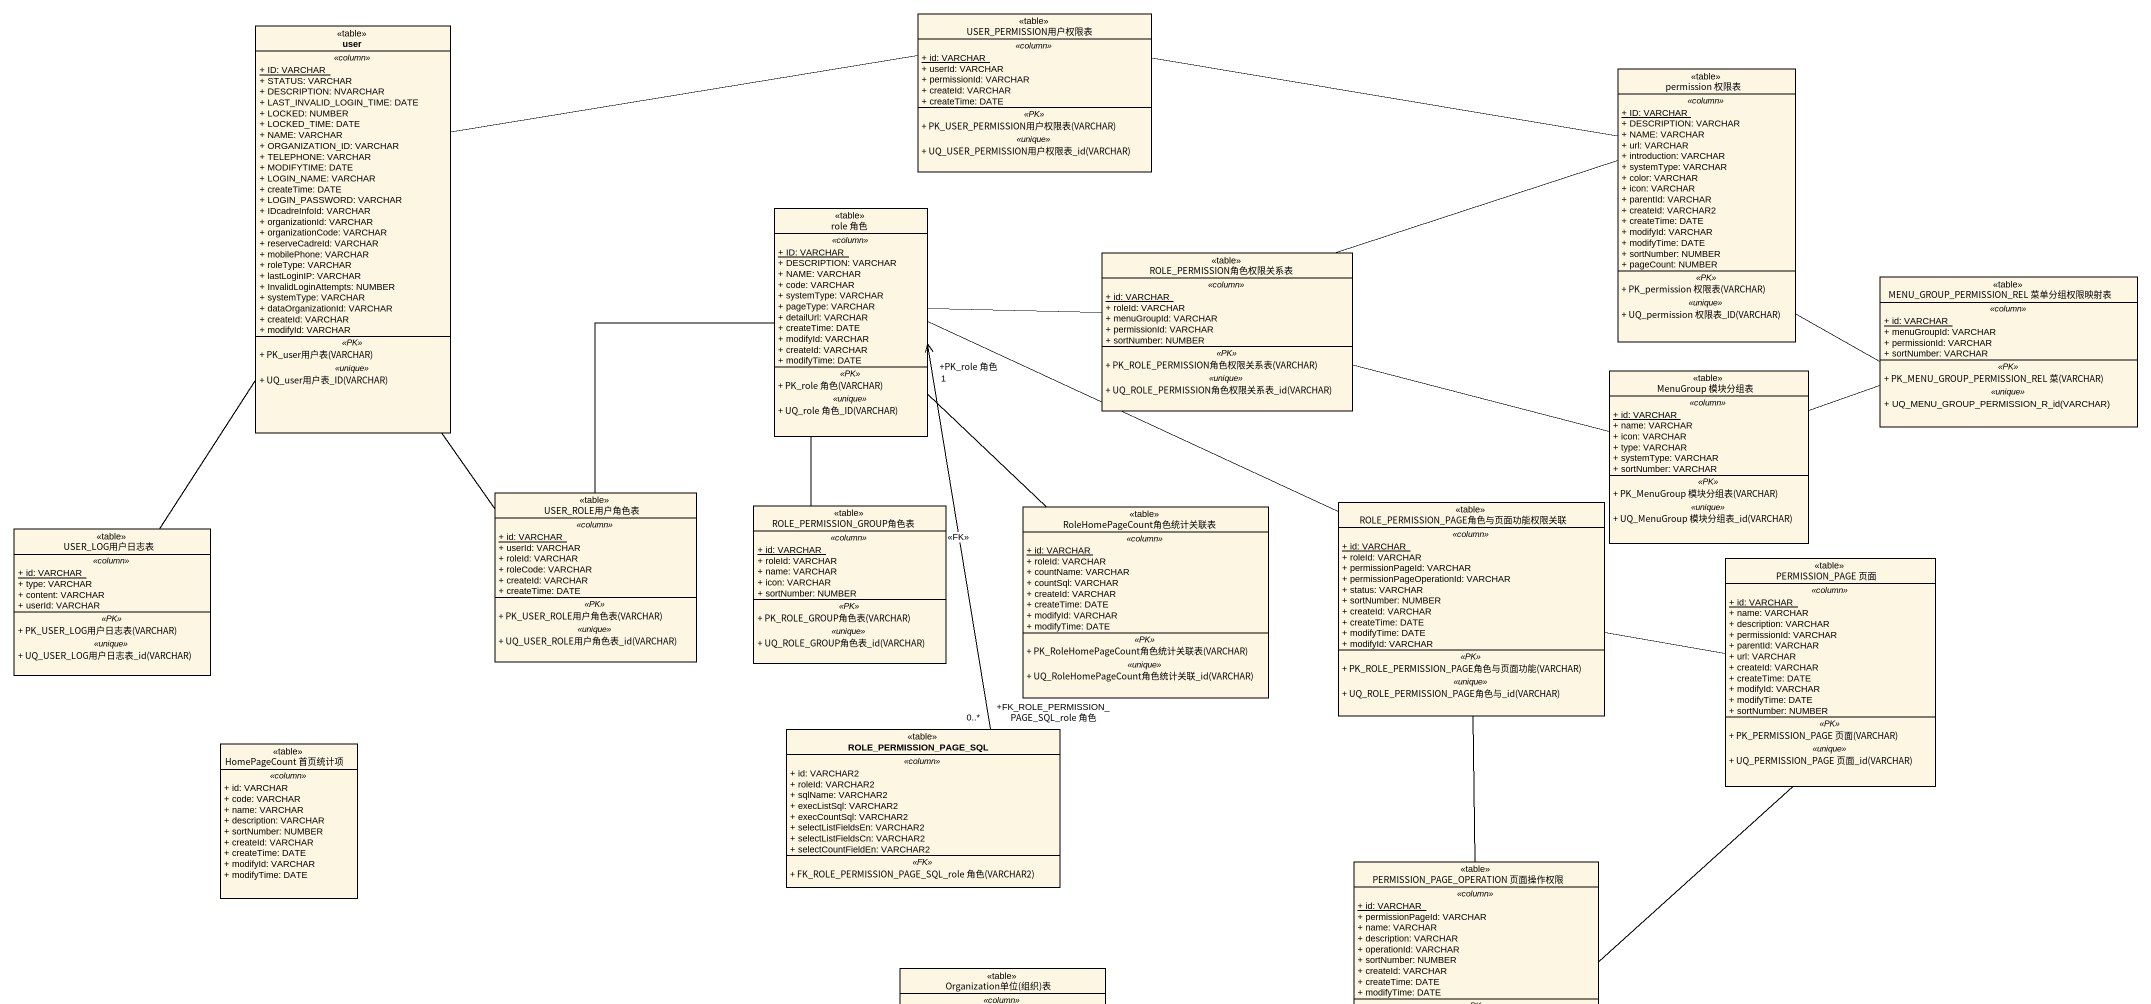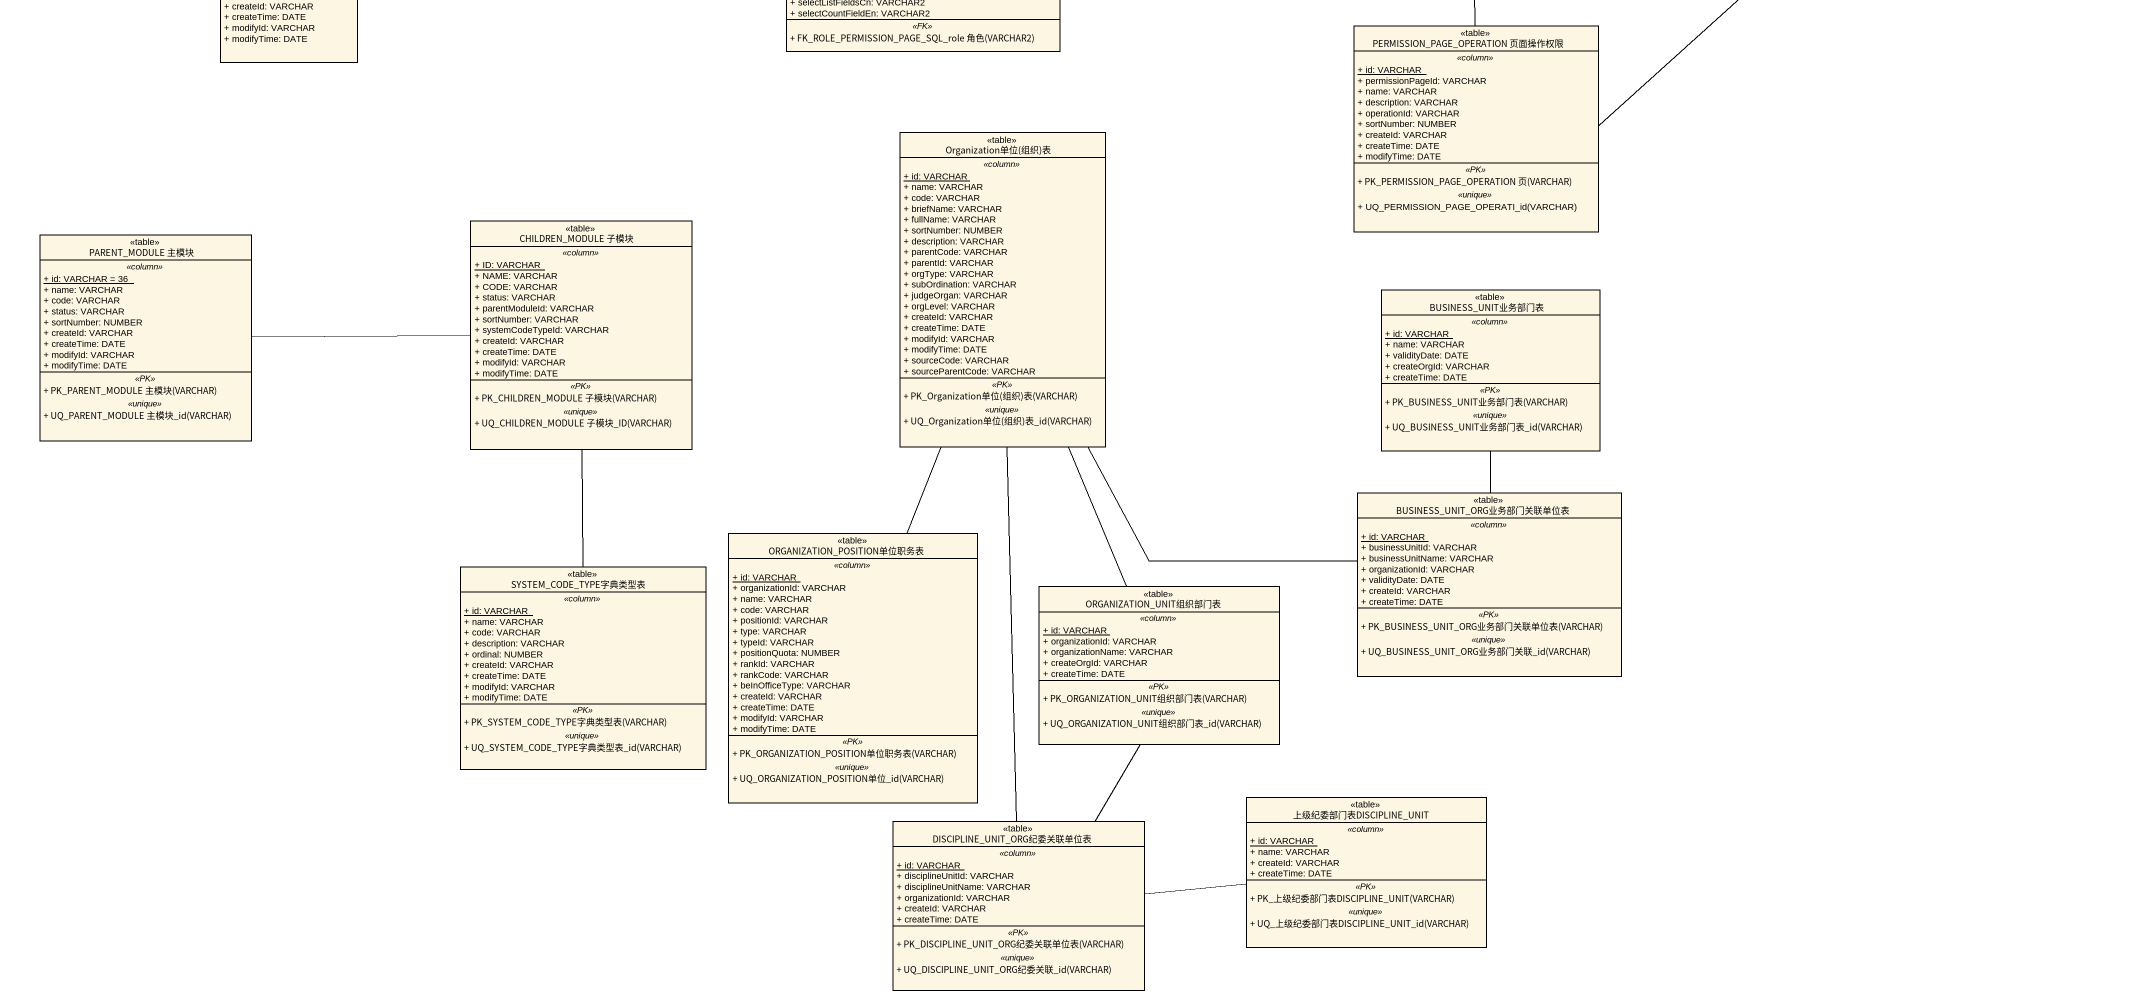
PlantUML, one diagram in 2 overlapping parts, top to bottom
@startuml
hide circle
hide empty members
skinparam classAttributeIconSize 0
class user <<table>> {
  .. <<column>> ..
  {static} + ID: VARCHAR
  + STATUS: VARCHAR
  + DESCRIPTION: NVARCHAR
  + LAST_INVALID_LOGIN_TIME: DATE
  + LOCKED: NUMBER
  + LOCKED_TIME: DATE
  + NAME: VARCHAR
  + ORGANIZATION_ID: VARCHAR
  + TELEPHONE: VARCHAR
  + MODIFYTIME: DATE
  + LOGIN_NAME: VARCHAR
  + createTime: DATE
  + LOGIN_PASSWORD: VARCHAR
  + IDcadreInfoId: VARCHAR
  + organizationId: VARCHAR
  + organizationCode: VARCHAR
  + reserveCadreId: VARCHAR
  + mobilePhone: VARCHAR
  + roleType: VARCHAR
  + lastLoginIP: VARCHAR
  + InvalidLoginAttempts: NUMBER
  + systemType: VARCHAR
  + dataOrganizationId: VARCHAR
  + createId: VARCHAR
  + modifyId: VARCHAR
  .. <<PK>> ..
  + PK_user用户表(VARCHAR)
  .. <<unique>> ..
  + UQ_user用户表_ID(VARCHAR)
}
class USER_PERMISSION用户权限表 <<table>> {
  .. <<column>> ..
  {static} + id: VARCHAR
  + userId: VARCHAR
  + permissionId: VARCHAR
  + createId: VARCHAR
  + createTime: DATE
  .. <<PK>> ..
  + PK_USER_PERMISSION用户权限表(VARCHAR)
  .. <<unique>> ..
  + UQ_USER_PERMISSION用户权限表_id(VARCHAR)
}
class "permission 权限表" as permission_权限表 <<table>> {
  .. <<column>> ..
  {static} + ID: VARCHAR
  + DESCRIPTION: VARCHAR
  + NAME: VARCHAR
  + url: VARCHAR
  + introduction: VARCHAR
  + systemType: VARCHAR
  + color: VARCHAR
  + icon: VARCHAR
  + parentId: VARCHAR
  + createId: VARCHAR2
  + createTime: DATE
  + modifyId: VARCHAR
  + modifyTime: DATE
  + sortNumber: NUMBER
  + pageCount: NUMBER
  .. <<PK>> ..
  + PK_permission 权限表(VARCHAR)
  .. <<unique>> ..
  + UQ_permission 权限表_ID(VARCHAR)
}
class "role 角色" as role_角色 <<table>> {
  .. <<column>> ..
  {static} + ID: VARCHAR
  + DESCRIPTION: VARCHAR
  + NAME: VARCHAR
  + code: VARCHAR
  + systemType: VARCHAR
  + pageType: VARCHAR
  + detailUrl: VARCHAR
  + createTime: DATE
  + modifyId: VARCHAR
  + createId: VARCHAR
  + modifyTime: DATE
  .. <<PK>> ..
  + PK_role 角色(VARCHAR)
  .. <<unique>> ..
  + UQ_role 角色_ID(VARCHAR)
}
class ROLE_PERMISSION角色权限关系表 <<table>> {
  .. <<column>> ..
  {static} + id: VARCHAR
  + roleId: VARCHAR
  + menuGroupId: VARCHAR
  + permissionId: VARCHAR
  + sortNumber: NUMBER
  .. <<PK>> ..
  + PK_ROLE_PERMISSION角色权限关系表(VARCHAR)
  .. <<unique>> ..
  + UQ_ROLE_PERMISSION角色权限关系表_id(VARCHAR)
}
class "MENU_GROUP_PERMISSION_REL 菜单分组权限映射表" as MENU_GROUP_PERMISSION_REL <<table>> {
  .. <<column>> ..
  {static} + id: VARCHAR
  + menuGroupId: VARCHAR
  + permissionId: VARCHAR
  + sortNumber: VARCHAR
  .. <<PK>> ..
  + PK_MENU_GROUP_PERMISSION_REL 菜(VARCHAR)
  .. <<unique>> ..
  + UQ_MENU_GROUP_PERMISSION_R_id(VARCHAR)
}
class "MenuGroup 模块分组表" as MenuGroup_模块分组表 <<table>> {
  .. <<column>> ..
  {static} + id: VARCHAR
  + name: VARCHAR
  + icon: VARCHAR
  + type: VARCHAR
  + systemType: VARCHAR
  + sortNumber: VARCHAR
  .. <<PK>> ..
  + PK_MenuGroup 模块分组表(VARCHAR)
  .. <<unique>> ..
  + UQ_MenuGroup 模块分组表_id(VARCHAR)
}
class USER_ROLE用户角色表 <<table>> {
  .. <<column>> ..
  {static} + id: VARCHAR
  + userId: VARCHAR
  + roleId: VARCHAR
  + roleCode: VARCHAR
  + createId: VARCHAR
  + createTime: DATE
  .. <<PK>> ..
  + PK_USER_ROLE用户角色表(VARCHAR)
  .. <<unique>> ..
  + UQ_USER_ROLE用户角色表_id(VARCHAR)
}
class USER_LOG用户日志表 <<table>> {
  .. <<column>> ..
  {static} + id: VARCHAR
  + type: VARCHAR
  + content: VARCHAR
  + userId: VARCHAR
  .. <<PK>> ..
  + PK_USER_LOG用户日志表(VARCHAR)
  .. <<unique>> ..
  + UQ_USER_LOG用户日志表_id(VARCHAR)
}
class ROLE_PERMISSION_GROUP角色表 <<table>> {
  .. <<column>> ..
  {static} + id: VARCHAR
  + roleId: VARCHAR
  + name: VARCHAR
  + icon: VARCHAR
  + sortNumber: NUMBER
  .. <<PK>> ..
  + PK_ROLE_GROUP角色表(VARCHAR)
  .. <<unique>> ..
  + UQ_ROLE_GROUP角色表_id(VARCHAR)
}
class RoleHomePageCount角色统计关联表 <<table>> {
  .. <<column>> ..
  {static} + id: VARCHAR
  + roleId: VARCHAR
  + countName: VARCHAR
  + countSql: VARCHAR
  + createId: VARCHAR
  + createTime: DATE
  + modifyId: VARCHAR
  + modifyTime: DATE
  .. <<PK>> ..
  + PK_RoleHomePageCount角色统计关联表(VARCHAR)
  .. <<unique>> ..
  + UQ_RoleHomePageCount角色统计关联_id(VARCHAR)
}
class "ROLE_PERMISSION_PAGE角色与页面功能权限关联" as ROLE_PERMISSION <<table>> {
  .. <<column>> ..
  {static} + id: VARCHAR
  + roleId: VARCHAR
  + permissionPageId: VARCHAR
  + permissionPageOperationId: VARCHAR
  + status: VARCHAR
  + sortNumber: NUMBER
  + createId: VARCHAR
  + createTime: DATE
  + modifyTime: DATE
  + modifyId: VARCHAR
  .. <<PK>> ..
  + PK_ROLE_PERMISSION_PAGE角色与页面功能(VARCHAR)
  .. <<unique>> ..
  + UQ_ROLE_PERMISSION_PAGE角色与_id(VARCHAR)
}
class "PERMISSION_PAGE 页面" as PERMISSION_PAGE_页面 <<table>> {
  .. <<column>> ..
  {static} + id: VARCHAR
  + name: VARCHAR
  + description: VARCHAR
  + permissionId: VARCHAR
  + parentId: VARCHAR
  + url: VARCHAR
  + createId: VARCHAR
  + createTime: DATE
  + modifyId: VARCHAR
  + modifyTime: DATE
  + sortNumber: NUMBER
  .. <<PK>> ..
  + PK_PERMISSION_PAGE 页面(VARCHAR)
  .. <<unique>> ..
  + UQ_PERMISSION_PAGE 页面_id(VARCHAR)
}
class ROLE_PERMISSION_PAGE_SQL <<table>> {
  .. <<column>> ..
  + id: VARCHAR2
  + roleId: VARCHAR2
  + sqlName: VARCHAR2
  + execListSql: VARCHAR2
  + execCountSql: VARCHAR2
  + selectListFieldsEn: VARCHAR2
  + selectListFieldsCn: VARCHAR2
  + selectCountFieldEn: VARCHAR2
  .. <<FK>> ..
  + FK_ROLE_PERMISSION_PAGE_SQL_role 角色(VARCHAR2)
}
class "HomePageCount 首页统计项" as HomePageCount_首页统计项 <<table>> {
  .. <<column>> ..
  + id: VARCHAR
  + code: VARCHAR
  + name: VARCHAR
  + description: VARCHAR
  + sortNumber: NUMBER
  + createId: VARCHAR
  + createTime: DATE
  + modifyId: VARCHAR
  + modifyTime: DATE
}
class "PERMISSION_PAGE_OPERATION 页面操作权限" as PERMISSION_PAGE_OPERATION <<table>> {
  .. <<column>> ..
  {static} + id: VARCHAR
  + permissionPageId: VARCHAR
  + name: VARCHAR
  + description: VARCHAR
  + operationId: VARCHAR
  + sortNumber: NUMBER
  + createId: VARCHAR
  + createTime: DATE
  + modifyTime: DATE
  .. <<PK>> ..
  + PK_PERMISSION_PAGE_OPERATION 页(VARCHAR)
  .. <<unique>> ..
  + UQ_PERMISSION_PAGE_OPERATI_id(VARCHAR)
}
class "Organization单位(组织)表" as Organization单位_组织_表 <<table>> {
  .. <<column>> ..
  {static} + id: VARCHAR
  + name: VARCHAR
  + code: VARCHAR
  + briefName: VARCHAR
  + fullName: VARCHAR
  + sortNumber: NUMBER
  + description: VARCHAR
  + parentCode: VARCHAR
  + parentId: VARCHAR
  + orgType: VARCHAR
  + subOrdination: VARCHAR
  + judgeOrgan: VARCHAR
  + orgLevel: VARCHAR
  + createId: VARCHAR
  + createTime: DATE
  + modifyId: VARCHAR
  + modifyTime: DATE
  + sourceCode: VARCHAR
  + sourceParentCode: VARCHAR
  .. <<PK>> ..
  + PK_Organization单位(组织)表(VARCHAR)
  .. <<unique>> ..
  + UQ_Organization单位(组织)表_id(VARCHAR)
}
class "PARENT_MODULE 主模块" as PARENT_MODULE_主模块 <<table>> {
  .. <<column>> ..
  {static} + id: VARCHAR = 36
  + name: VARCHAR
  + code: VARCHAR
  + status: VARCHAR
  + sortNumber: NUMBER
  + createId: VARCHAR
  + createTime: DATE
  + modifyId: VARCHAR
  + modifyTime: DATE
  .. <<PK>> ..
  + PK_PARENT_MODULE 主模块(VARCHAR)
  .. <<unique>> ..
  + UQ_PARENT_MODULE 主模块_id(VARCHAR)
}
class "CHILDREN_MODULE 子模块" as CHILDREN_MODULE_子模块 <<table>> {
  .. <<column>> ..
  {static} + ID: VARCHAR
  + NAME: VARCHAR
  + CODE: VARCHAR
  + status: VARCHAR
  + parentModuleId: VARCHAR
  + sortNumber: VARCHAR
  + systemCodeTypeId: VARCHAR
  + createId: VARCHAR
  + createTime: DATE
  + modifyId: VARCHAR
  + modifyTime: DATE
  .. <<PK>> ..
  + PK_CHILDREN_MODULE 子模块(VARCHAR)
  .. <<unique>> ..
  + UQ_CHILDREN_MODULE 子模块_ID(VARCHAR)
}
class BUSINESS_UNIT业务部门表 <<table>> {
  .. <<column>> ..
  {static} + id: VARCHAR
  + name: VARCHAR
  + validityDate: DATE
  + createOrgId: VARCHAR
  + createTime: DATE
  .. <<PK>> ..
  + PK_BUSINESS_UNIT业务部门表(VARCHAR)
  .. <<unique>> ..
  + UQ_BUSINESS_UNIT业务部门表_id(VARCHAR)
}
class BUSINESS_UNIT_ORG业务部门关联单位表 <<table>> {
  .. <<column>> ..
  {static} + id: VARCHAR
  + businessUnitId: VARCHAR
  + businessUnitName: VARCHAR
  + organizationId: VARCHAR
  + validityDate: DATE
  + createId: VARCHAR
  + createTime: DATE
  .. <<PK>> ..
  + PK_BUSINESS_UNIT_ORG业务部门关联单位表(VARCHAR)
  .. <<unique>> ..
  + UQ_BUSINESS_UNIT_ORG业务部门关联_id(VARCHAR)
}
class ORGANIZATION_POSITION单位职务表 <<table>> {
  .. <<column>> ..
  {static} + id: VARCHAR
  + organizationId: VARCHAR
  + name: VARCHAR
  + code: VARCHAR
  + positionId: VARCHAR
  + type: VARCHAR
  + typeId: VARCHAR
  + positionQuota: NUMBER
  + rankId: VARCHAR
  + rankCode: VARCHAR
  + beInOfficeType: VARCHAR
  + createId: VARCHAR
  + createTime: DATE
  + modifyId: VARCHAR
  + modifyTime: DATE
  .. <<PK>> ..
  + PK_ORGANIZATION_POSITION单位职务表(VARCHAR)
  .. <<unique>> ..
  + UQ_ORGANIZATION_POSITION单位_id(VARCHAR)
}
class SYSTEM_CODE_TYPE字典类型表 <<table>> {
  .. <<column>> ..
  {static} + id: VARCHAR
  + name: VARCHAR
  + code: VARCHAR
  + description: VARCHAR
  + ordinal: NUMBER
  + createId: VARCHAR
  + createTime: DATE
  + modifyId: VARCHAR
  + modifyTime: DATE
  .. <<PK>> ..
  + PK_SYSTEM_CODE_TYPE字典类型表(VARCHAR)
  .. <<unique>> ..
  + UQ_SYSTEM_CODE_TYPE字典类型表_id(VARCHAR)
}
class ORGANIZATION_UNIT组织部门表 <<table>> {
  .. <<column>> ..
  {static} + id: VARCHAR
  + organizationId: VARCHAR
  + organizationName: VARCHAR
  + createOrgId: VARCHAR
  + createTime: DATE
  .. <<PK>> ..
  + PK_ORGANIZATION_UNIT组织部门表(VARCHAR)
  .. <<unique>> ..
  + UQ_ORGANIZATION_UNIT组织部门表_id(VARCHAR)
}
class DISCIPLINE_UNIT_ORG纪委关联单位表 <<table>> {
  .. <<column>> ..
  {static} + id: VARCHAR
  + disciplineUnitId: VARCHAR
  + disciplineUnitName: VARCHAR
  + organizationId: VARCHAR
  + createId: VARCHAR
  + createTime: DATE
  .. <<PK>> ..
  + PK_DISCIPLINE_UNIT_ORG纪委关联单位表(VARCHAR)
  .. <<unique>> ..
  + UQ_DISCIPLINE_UNIT_ORG纪委关联_id(VARCHAR)
}
class 上级纪委部门表DISCIPLINE_UNIT <<table>> {
  .. <<column>> ..
  {static} + id: VARCHAR
  + name: VARCHAR
  + createId: VARCHAR
  + createTime: DATE
  .. <<PK>> ..
  + PK_上级纪委部门表DISCIPLINE_UNIT(VARCHAR)
  .. <<unique>> ..
  + UQ_上级纪委部门表DISCIPLINE_UNIT_id(VARCHAR)
}
user -- USER_ROLE用户角色表
USER_PERMISSION用户权限表 -left- user
USER_PERMISSION用户权限表 -right- permission_权限表
permission_权限表 -right- MENU_GROUP_PERMISSION_REL
role_角色 -right- ROLE_PERMISSION角色权限关系表
role_角色 -- RoleHomePageCount角色统计关联表
role_角色 -right- ROLE_PERMISSION
ROLE_PERMISSION角色权限关系表 -right- permission_权限表
ROLE_PERMISSION角色权限关系表 -right- MenuGroup_模块分组表
MenuGroup_模块分组表 -right- MENU_GROUP_PERMISSION_REL
USER_ROLE用户角色表 -up- role_角色
USER_LOG用户日志表 -up- user
ROLE_PERMISSION_GROUP角色表 -up- role_角色
ROLE_PERMISSION -- PERMISSION_PAGE_OPERATION
PERMISSION_PAGE_页面 -left- ROLE_PERMISSION
PERMISSION_PAGE_页面 -- PERMISSION_PAGE_OPERATION
ROLE_PERMISSION_PAGE_SQL "+FK_ROLE_PERMISSION_PAGE_SQL_role 角色\n0..*" -up-> "+PK_role 角色\n1" role_角色 : <<FK>>
Organization单位_组织_表 -- BUSINESS_UNIT_ORG业务部门关联单位表
Organization单位_组织_表 -- ORGANIZATION_POSITION单位职务表
Organization单位_组织_表 -- ORGANIZATION_UNIT组织部门表
Organization单位_组织_表 -- DISCIPLINE_UNIT_ORG纪委关联单位表
CHILDREN_MODULE_子模块 -left- PARENT_MODULE_主模块
CHILDREN_MODULE_子模块 -- SYSTEM_CODE_TYPE字典类型表
BUSINESS_UNIT业务部门表 -- BUSINESS_UNIT_ORG业务部门关联单位表
DISCIPLINE_UNIT_ORG纪委关联单位表 -up- ORGANIZATION_UNIT组织部门表
DISCIPLINE_UNIT_ORG纪委关联单位表 -right- 上级纪委部门表DISCIPLINE_UNIT
@enduml
